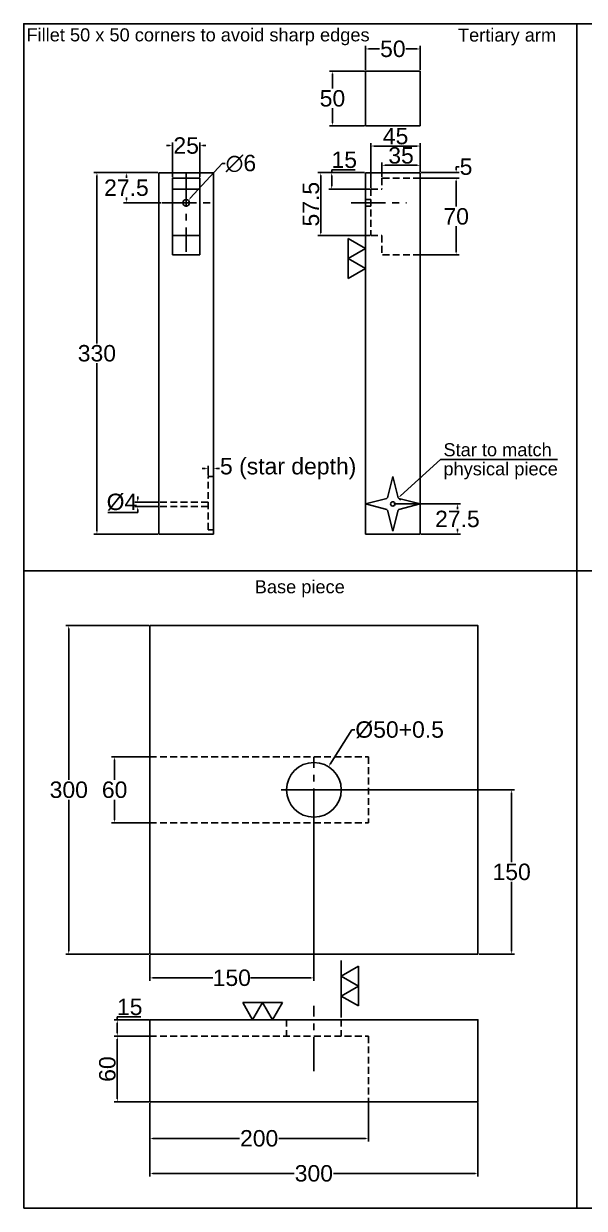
# Model space of a CAD drawing. Header units: millimetres. Extents: x 3953 to 5483, y 1281 to 2363.
# Drawn here: x 3953 to 4465, y 1281 to 2363 of the extents above; entities that cross this region are included whole.
import ezdxf

# ---------------------------------------------------------------- set-up
doc = ezdxf.new("R2010")
doc.units = ezdxf.units.MM
doc.header["$LTSCALE"] = 25
doc.header["$MEASUREMENT"] = 0
doc.header["$PDMODE"] = 3
doc.header["$PDSIZE"] = 0.05
doc.linetypes.add('CENTER', pattern=[2, 1.25, -0.25, 0.25, -0.25])
doc.linetypes.add('HIDDEN', pattern=[0.375, 0.25, -0.125])
doc.styles.get("Standard").update_dxf_attribs({"font": 'Arial.ttf'})
doc.dimstyles.get("Standard").update_dxf_attribs({"dimtxt": 0.08, "dimasz": 0.18, "dimexe": 0.18, "dimexo": 0.0625, "dimgap": 0.09, "dimtad": 0, "dimtih": 1, "dimtoh": 1, "dimdec": 4, "dimzin": 0, "dimdsep": 46, "dimtxsty": 'Standard', "dimcen": 0.09, "dimadec": 0, "dimazin": 0, "dimtfac": 1, "dimtdec": 4, "dimtofl": 0, "dimtmove": 0, "dimatfit": 3, "dimfxl": 1, "dimtolj": 1, "dimtzin": 0, "dimarcsym": 0})

# ---------------------------------------------------------------- blocks, each defined once
blk = doc.blocks.new('*D2')
at = {"color": 0, "lineweight": -2, "transparency": 16777216}
for p, q in [((4068.2, 1377.3), (4068.2, 1310.2)), ((4368.2, 1377.3), (4368.2, 1310.2)), ((4070.9, 1312.9), (4200.3, 1312.9)), ((4365.5, 1312.9), (4236.1, 1312.9))]:
    blk.add_line(p, q, dxfattribs=at)
at = {"color": 0, "transparency": 16777216}
for points in [[(4070.9, 1313.3), (4070.9, 1312.4), (4068.2, 1312.9)], [(4365.5, 1313.3), (4365.5, 1312.4), (4368.2, 1312.9)]]:
    blk.add_solid(points, dxfattribs=at)
at = {"layer": 'Defpoints', "color": 0, "transparency": 16777216}
for p in [(4068.2, 1378.2), (4368.2, 1378.2), (4368.2, 1312.9)]:
    blk.add_point(p, dxfattribs=at)
at = {"color": 0, "transparency": 16777216, "insert": (4218.2, 1312.9), "char_height": 15, "attachment_point": 5}
blk.add_mtext('\\A1;300', dxfattribs=at)
blk = doc.blocks.new('*D3')
at = {"color": 0, "lineweight": -2, "transparency": 16777216}
for p, q in [((4068.2, 1377.3), (4068.2, 1342.2)), ((4268.2, 1377.3), (4268.2, 1342.2)), ((4070.9, 1344.9), (4150.2, 1344.9)), ((4265.5, 1344.9), (4186.2, 1344.9))]:
    blk.add_line(p, q, dxfattribs=at)
at = {"color": 0, "transparency": 16777216}
for points in [[(4070.9, 1345.3), (4070.9, 1344.4), (4068.2, 1344.9)], [(4265.5, 1345.3), (4265.5, 1344.4), (4268.2, 1344.9)]]:
    blk.add_solid(points, dxfattribs=at)
at = {"layer": 'Defpoints', "color": 0, "transparency": 16777216}
for p in [(4068.2, 1378.2), (4268.2, 1378.2), (4068.2, 1344.9)]:
    blk.add_point(p, dxfattribs=at)
at = {"color": 0, "transparency": 16777216, "insert": (4168.2, 1344.9), "char_height": 15, "attachment_point": 5}
blk.add_mtext('\\A1;200', dxfattribs=at)
blk = doc.blocks.new('*D4')
at = {"color": 0, "lineweight": -2, "transparency": 16777216}
for p, q in [((4252.9, 1718), (4233, 1686.6)), ((4255.6, 1718), (4252.9, 1718)), ((4216.9, 1663.2), (4219.6, 1663.2)), ((4218.2, 1661.8), (4218.2, 1664.5))]:
    blk.add_line(p, q, dxfattribs=at)
at = {"color": 0, "transparency": 16777216}
blk.add_solid([(4232.7, 1686.8), (4233.4, 1686.4), (4231.6, 1684.3)], dxfattribs=at)
at = {"layer": 'Defpoints', "color": 0, "transparency": 16777216}
for p in [(4231.6, 1684.3), (4204.9, 1642.1)]:
    blk.add_point(p, dxfattribs=at)
at = {"color": 0, "transparency": 16777216, "insert": (4296.6, 1718), "char_height": 15, "attachment_point": 5}
blk.add_mtext('\\A1;%%C50+0.5', dxfattribs=at)
blk = doc.blocks.new('*D6')
at = {"color": 0, "lineweight": -2, "transparency": 16777216}
for p, q in [((4067.3, 1813.2), (3991.5, 1813.2)), ((3994.2, 1810.5), (3994.2, 1672.2)), ((3994.2, 1515.9), (3994.2, 1654.2)), ((4067.3, 1513.2), (3991.5, 1513.2))]:
    blk.add_line(p, q, dxfattribs=at)
at = {"color": 0, "transparency": 16777216}
for points in [[(3993.7, 1810.5), (3994.6, 1810.5), (3994.2, 1813.2)], [(3993.7, 1515.9), (3994.6, 1515.9), (3994.2, 1513.2)]]:
    blk.add_solid(points, dxfattribs=at)
at = {"layer": 'Defpoints', "color": 0, "transparency": 16777216}
for p in [(3994.2, 1813.2), (4068.2, 1813.2), (4068.2, 1513.2)]:
    blk.add_point(p, dxfattribs=at)
at = {"color": 0, "transparency": 16777216, "insert": (3994.2, 1663.2), "char_height": 15, "attachment_point": 5}
blk.add_mtext('\\A1;300', dxfattribs=at)
blk = doc.blocks.new('*D7')
at = {"color": 0, "lineweight": -2, "transparency": 16777216}
for p, q in [((4067.3, 1693.2), (4033.4, 1693.2)), ((4036.1, 1690.5), (4036.1, 1672.2)), ((4036.1, 1635.9), (4036.1, 1654.2)), ((4067.3, 1633.2), (4033.4, 1633.2))]:
    blk.add_line(p, q, dxfattribs=at)
at = {"color": 0, "transparency": 16777216}
for points in [[(4035.6, 1690.5), (4036.5, 1690.5), (4036.1, 1693.2)], [(4035.6, 1635.9), (4036.5, 1635.9), (4036.1, 1633.2)]]:
    blk.add_solid(points, dxfattribs=at)
at = {"layer": 'Defpoints', "color": 0, "transparency": 16777216}
for p in [(4036.1, 1693.2), (4068.2, 1693.2), (4068.2, 1633.2)]:
    blk.add_point(p, dxfattribs=at)
at = {"color": 0, "transparency": 16777216, "insert": (4036.1, 1663.2), "char_height": 15, "attachment_point": 5}
blk.add_mtext('\\A1;60', dxfattribs=at)
blk = doc.blocks.new('*D8')
at = {"color": 0, "lineweight": -2, "transparency": 16777216}
for p, q in [((4218.2, 1658.6), (4218.2, 1488.8)), ((4068.2, 1512.3), (4068.2, 1488.8)), ((4070.9, 1491.5), (4126, 1491.5)), ((4215.5, 1491.5), (4160.4, 1491.5))]:
    blk.add_line(p, q, dxfattribs=at)
at = {"color": 0, "transparency": 16777216}
for points in [[(4070.9, 1491.9), (4070.9, 1491), (4068.2, 1491.5)], [(4215.5, 1491.9), (4215.5, 1491), (4218.2, 1491.5)]]:
    blk.add_solid(points, dxfattribs=at)
at = {"layer": 'Defpoints', "color": 0, "transparency": 16777216}
for p in [(4218.2, 1659.5), (4068.2, 1513.2), (4068.2, 1491.5)]:
    blk.add_point(p, dxfattribs=at)
at = {"color": 0, "transparency": 16777216, "insert": (4143.2, 1491.5), "char_height": 15, "attachment_point": 5}
blk.add_mtext('\\A1;150', dxfattribs=at)
blk = doc.blocks.new('*D9')
at = {"color": 0, "lineweight": -2, "transparency": 16777216}
for p, q in [((4219.2, 1663.2), (4401.7, 1663.2)), ((4399, 1660.5), (4399, 1597.2)), ((4399, 1515.9), (4399, 1579.2)), ((4369.2, 1513.2), (4401.7, 1513.2))]:
    blk.add_line(p, q, dxfattribs=at)
at = {"color": 0, "transparency": 16777216}
for points in [[(4398.5, 1660.5), (4399.4, 1660.5), (4399, 1663.2)], [(4398.5, 1515.9), (4399.4, 1515.9), (4399, 1513.2)]]:
    blk.add_solid(points, dxfattribs=at)
at = {"layer": 'Defpoints', "color": 0, "transparency": 16777216}
for p in [(4218.2, 1663.2), (4368.2, 1513.2), (4399, 1513.2)]:
    blk.add_point(p, dxfattribs=at)
at = {"color": 0, "transparency": 16777216, "insert": (4399, 1588.2), "char_height": 15, "attachment_point": 5}
blk.add_mtext('\\A1;150', dxfattribs=at)
blk = doc.blocks.new('*U24')
for p, q in [((-5, 9.7), (0, -9.7)), ((0, -9.7), (5, 9.7))]:
    blk.add_line(p, q)
blk = doc.blocks.new('*U25')
at = {"color": 0, "linetype": 'ByBlock', "lineweight": -2, "transparency": 16777216}
for p, rotation in [((5485.3, 1740.8), 180), ((5470, 1725.5), 270), ((5500.6, 1725.5), 90)]:
    blk.add_blockref('*U24', p, dxfattribs=dict(at, rotation=rotation))
blk.add_blockref('*U24', (5485.3, 1710.2), dxfattribs=at)
blk = doc.blocks.new('*D33')
at = {"color": 0, "lineweight": -2, "transparency": 16777216}
for p, q in [((4075.5, 2226.8), (4017.2, 2226.8)), ((4019.9, 2224.1), (4019.9, 2070.8)), ((4019.9, 1899.5), (4019.9, 2052.8)), ((4075.5, 1896.8), (4017.2, 1896.8))]:
    blk.add_line(p, q, dxfattribs=at)
at = {"color": 0, "transparency": 16777216}
for points in [[(4019.5, 2224.1), (4020.4, 2224.1), (4019.9, 2226.8)], [(4019.5, 1899.5), (4020.4, 1899.5), (4019.9, 1896.8)]]:
    blk.add_solid(points, dxfattribs=at)
at = {"layer": 'Defpoints', "color": 0, "transparency": 16777216}
for p in [(4019.9, 2226.8), (4076.5, 2226.8), (4076.5, 1896.8)]:
    blk.add_point(p, dxfattribs=at)
at = {"color": 0, "transparency": 16777216, "insert": (4019.9, 2061.8), "char_height": 15, "attachment_point": 5}
blk.add_mtext('\\A1;330', dxfattribs=at)
blk = doc.blocks.new('*D34')
at = {"color": 0, "lineweight": -2, "transparency": 16777216}
for p, q in [((4316.3, 2221.8), (4351, 2221.8)), ((4348.3, 2219.1), (4348.3, 2195.8)), ((4348.3, 2154.5), (4348.3, 2177.8)), ((4316.3, 2151.8), (4351, 2151.8))]:
    blk.add_line(p, q, dxfattribs=at)
at = {"color": 0, "transparency": 16777216}
for points in [[(4347.8, 2219.1), (4348.7, 2219.1), (4348.3, 2221.8)], [(4347.8, 2154.5), (4348.7, 2154.5), (4348.3, 2151.8)]]:
    blk.add_solid(points, dxfattribs=at)
at = {"layer": 'Defpoints', "color": 0, "transparency": 16777216}
for p in [(4315.4, 2221.8), (4348.3, 2221.8), (4315.4, 2151.8)]:
    blk.add_point(p, dxfattribs=at)
at = {"color": 0, "transparency": 16777216, "insert": (4348.3, 2186.8), "char_height": 15, "attachment_point": 5}
blk.add_mtext('\\A1;70', dxfattribs=at)
blk = doc.blocks.new('*D35')
at = {"color": 0, "lineweight": -2, "transparency": 16777216}
for p, q in [((4348.3, 2229.5), (4348.3, 2232.2)), ((4348.3, 2232.2), (4351, 2232.2)), ((4316.3, 2226.8), (4351, 2226.8)), ((4348.3, 2219.1), (4348.3, 2216.4)), ((4349.2, 2221.8), (4351, 2221.8))]:
    blk.add_line(p, q, dxfattribs=at)
at = {"color": 0, "transparency": 16777216}
for points in [[(4347.8, 2229.5), (4348.7, 2229.5), (4348.3, 2226.8)], [(4347.8, 2219.1), (4348.7, 2219.1), (4348.3, 2221.8)]]:
    blk.add_solid(points, dxfattribs=at)
at = {"layer": 'Defpoints', "color": 0, "transparency": 16777216}
for p in [(4315.4, 2226.8), (4348.3, 2226.8), (4348.3, 2221.8)]:
    blk.add_point(p, dxfattribs=at)
at = {"color": 0, "transparency": 16777216, "insert": (4357.3, 2232.2), "char_height": 15, "attachment_point": 5}
blk.add_mtext('\\A1;5', dxfattribs=at)
blk = doc.blocks.new('*D37')
at = {"color": 0, "lineweight": -2, "transparency": 16777216}
for p, q in [((4086.3, 2251.5), (4083.6, 2251.5)), ((4089, 2222.7), (4089, 2254.2)), ((4114, 2222.7), (4114, 2254.2)), ((4116.7, 2251.5), (4119.4, 2251.5))]:
    blk.add_line(p, q, dxfattribs=at)
at = {"color": 0, "transparency": 16777216}
for points in [[(4086.3, 2252), (4086.3, 2251.1), (4089, 2251.5)], [(4116.7, 2252), (4116.7, 2251.1), (4114, 2251.5)]]:
    blk.add_solid(points, dxfattribs=at)
at = {"layer": 'Defpoints', "color": 0, "transparency": 16777216}
for p in [(4114, 2251.5), (4089, 2221.8), (4114, 2221.8)]:
    blk.add_point(p, dxfattribs=at)
at = {"color": 0, "transparency": 16777216, "insert": (4101.5, 2251.5), "char_height": 15, "attachment_point": 5}
blk.add_mtext('\\A1;25', dxfattribs=at)
blk = doc.blocks.new('*D38')
at = {"color": 0, "lineweight": -2, "transparency": 16777216}
for p, q in [((4121.5, 1950.2), (4121.5, 1959.2)), ((4126.5, 1950.2), (4126.5, 1959.2)), ((4118.8, 1956.5), (4116.1, 1956.5)), ((4129.2, 1956.5), (4131.9, 1956.5))]:
    blk.add_line(p, q, dxfattribs=at)
at = {"color": 0, "transparency": 16777216}
for points in [[(4118.8, 1957), (4118.8, 1956.1), (4121.5, 1956.5)], [(4129.2, 1957), (4129.2, 1956.1), (4126.5, 1956.5)]]:
    blk.add_solid(points, dxfattribs=at)
at = {"layer": 'Defpoints', "color": 0, "transparency": 16777216}
for p in [(4121.5, 1949.3), (4126.5, 1956.5), (4126.5, 1949.3)]:
    blk.add_point(p, dxfattribs=at)
at = {"color": 0, "transparency": 16777216, "insert": (4194.7, 1956.5), "char_height": 15, "width": 140.761, "attachment_point": 5}
blk.add_mtext('\\A1;5 (star depth)', dxfattribs=at)
blk = doc.blocks.new('*D39')
at = {"color": 0, "lineweight": -2, "transparency": 16777216}
for p, q in [((4291.3, 1924.3), (4352.1, 1924.3)), ((4349.4, 1921.6), (4349.4, 1919.5)), ((4316.3, 1896.8), (4352.1, 1896.8)), ((4349.4, 1899.5), (4349.4, 1901.5))]:
    blk.add_line(p, q, dxfattribs=at)
at = {"color": 0, "transparency": 16777216}
for points in [[(4348.9, 1921.6), (4349.8, 1921.6), (4349.4, 1924.3)], [(4348.9, 1899.5), (4349.8, 1899.5), (4349.4, 1896.8)]]:
    blk.add_solid(points, dxfattribs=at)
at = {"layer": 'Defpoints', "color": 0, "transparency": 16777216}
for p in [(4290.4, 1924.3), (4315.4, 1896.8), (4349.4, 1896.8)]:
    blk.add_point(p, dxfattribs=at)
at = {"color": 0, "transparency": 16777216, "insert": (4349.4, 1910.5), "char_height": 15, "attachment_point": 5}
blk.add_mtext('\\A1;27.5', dxfattribs=at)
blk = doc.blocks.new('*D41')
at = {"color": 0, "lineweight": -2, "transparency": 16777216}
for p, q in [((4265.4, 2320.6), (4265.4, 2342.5)), ((4268.1, 2339.8), (4278.3, 2339.8)), ((4312.7, 2339.8), (4302.4, 2339.8)), ((4315.4, 2320.6), (4315.4, 2342.5))]:
    blk.add_line(p, q, dxfattribs=at)
at = {"color": 0, "transparency": 16777216}
for points in [[(4268.1, 2340.2), (4268.1, 2339.3), (4265.4, 2339.8)], [(4312.7, 2340.2), (4312.7, 2339.3), (4315.4, 2339.8)]]:
    blk.add_solid(points, dxfattribs=at)
at = {"layer": 'Defpoints', "color": 0, "transparency": 16777216}
for p in [(4265.4, 2339.8), (4265.4, 2319.6), (4315.4, 2319.6)]:
    blk.add_point(p, dxfattribs=at)
at = {"color": 0, "transparency": 16777216, "insert": (4290.4, 2339.8), "char_height": 15, "attachment_point": 5}
blk.add_mtext('\\A1;50', dxfattribs=at)
blk = doc.blocks.new('*D42')
at = {"color": 0, "lineweight": -2, "transparency": 16777216}
for p, q in [((4264.4, 2319.6), (4232.5, 2319.6)), ((4235.2, 2316.9), (4235.2, 2303.6)), ((4235.2, 2272.3), (4235.2, 2285.6)), ((4264.4, 2269.6), (4232.5, 2269.6))]:
    blk.add_line(p, q, dxfattribs=at)
at = {"color": 0, "transparency": 16777216}
for points in [[(4234.7, 2316.9), (4235.6, 2316.9), (4235.2, 2319.6)], [(4234.7, 2272.3), (4235.6, 2272.3), (4235.2, 2269.6)]]:
    blk.add_solid(points, dxfattribs=at)
at = {"layer": 'Defpoints', "color": 0, "transparency": 16777216}
for p in [(4265.4, 2319.6), (4235.2, 2269.6), (4265.4, 2269.6)]:
    blk.add_point(p, dxfattribs=at)
at = {"color": 0, "transparency": 16777216, "insert": (4235.2, 2294.6), "char_height": 15, "attachment_point": 5}
blk.add_mtext('\\A1;50', dxfattribs=at)
blk = doc.blocks.new('*D43')
at = {"color": 0, "lineweight": -2, "transparency": 16777216}
for p, q in [((4134.4, 2235.1), (4105.3, 2203.5)), ((4137.1, 2235.1), (4134.4, 2235.1)), ((4100.1, 2199.3), (4102.8, 2199.3)), ((4101.5, 2197.9), (4101.5, 2200.6))]:
    blk.add_line(p, q, dxfattribs=at)
at = {"color": 0, "transparency": 16777216}
blk.add_solid([(4105, 2203.8), (4105.7, 2203.2), (4103.5, 2201.5)], dxfattribs=at)
at = {"layer": 'Defpoints', "color": 0, "transparency": 16777216}
for p in [(4099.4, 2197.1), (4103.5, 2201.5)]:
    blk.add_point(p, dxfattribs=at)
at = {"color": 0, "transparency": 16777216, "insert": (4151.5, 2235.1), "char_height": 15, "attachment_point": 5}
blk.add_mtext('\\A1;∅6', dxfattribs=at)
blk = doc.blocks.new('*D45')
at = {"color": 0, "lineweight": -2, "transparency": 16777216}
for p, q in [((4067.3, 1453.2), (4035.8, 1453.2)), ((4038.5, 1453.2), (4038.5, 1455.9)), ((4038.5, 1455.9), (4060, 1455.9)), ((4038.5, 1440.9), (4038.5, 1450.5)), ((4067.3, 1438.2), (4035.8, 1438.2))]:
    blk.add_line(p, q, dxfattribs=at)
at = {"color": 0, "transparency": 16777216}
for points in [[(4038.1, 1450.5), (4039, 1450.5), (4038.5, 1453.2)], [(4038.1, 1440.9), (4039, 1440.9), (4038.5, 1438.2)]]:
    blk.add_solid(points, dxfattribs=at)
at = {"layer": 'Defpoints', "color": 0, "transparency": 16777216}
for p in [(4038.5, 1453.2), (4068.2, 1453.2), (4068.2, 1438.2)]:
    blk.add_point(p, dxfattribs=at)
at = {"color": 0, "transparency": 16777216, "insert": (4049.9, 1464.9), "char_height": 15, "attachment_point": 5}
blk.add_mtext('\\A1;15', dxfattribs=at)
blk = doc.blocks.new('*D46')
at = {"color": 0, "lineweight": -2, "transparency": 16777216}
for p, q in [((4038.5, 1380.9), (4038.5, 1435.5)), ((4039.4, 1438.2), (4041.2, 1438.2)), ((4067.3, 1378.2), (4035.8, 1378.2))]:
    blk.add_line(p, q, dxfattribs=at)
at = {"color": 0, "transparency": 16777216}
for points in [[(4038.1, 1435.5), (4039, 1435.5), (4038.5, 1438.2)], [(4038.1, 1380.9), (4039, 1380.9), (4038.5, 1378.2)]]:
    blk.add_solid(points, dxfattribs=at)
at = {"layer": 'Defpoints', "color": 0, "transparency": 16777216}
for p in [(4038.5, 1438.2), (4038.5, 1438.2), (4068.2, 1378.2)]:
    blk.add_point(p, dxfattribs=at)
at = {"color": 0, "transparency": 16777216, "insert": (4029.5, 1408.2), "char_height": 15, "attachment_point": 5, "rotation": 90}
blk.add_mtext('\\A1;60', dxfattribs=at)
blk = doc.blocks.new('*D48')
at = {"color": 0, "lineweight": -2, "transparency": 16777216}
for p, q in [((4075.5, 1925.8), (4054.5, 1925.8)), ((4057.2, 1928.5), (4057.2, 1931.2)), ((4057.2, 1916.4), (4029.8, 1916.4)), ((4075.5, 1921.8), (4054.5, 1921.8)), ((4057.2, 1919.1), (4057.2, 1916.4))]:
    blk.add_line(p, q, dxfattribs=at)
at = {"color": 0, "transparency": 16777216}
for points in [[(4056.8, 1928.5), (4057.7, 1928.5), (4057.2, 1925.8)], [(4056.8, 1919.1), (4057.7, 1919.1), (4057.2, 1921.8)]]:
    blk.add_solid(points, dxfattribs=at)
at = {"layer": 'Defpoints', "color": 0, "transparency": 16777216}
for p in [(4076.5, 1925.8), (4057.2, 1921.8), (4076.5, 1921.8)]:
    blk.add_point(p, dxfattribs=at)
at = {"color": 0, "transparency": 16777216, "insert": (4042.8, 1925.9), "char_height": 15, "attachment_point": 5}
blk.add_mtext('\\A1;%%C4', dxfattribs=at)
blk = doc.blocks.new('*D49')
at = {"color": 0, "lineweight": -2, "transparency": 16777216}
for p, q in [((4075.5, 2226.8), (4044.2, 2226.8)), ((4046.9, 2224.1), (4046.9, 2222)), ((4078.7, 2199.3), (4044.2, 2199.3)), ((4046.9, 2202), (4046.9, 2204))]:
    blk.add_line(p, q, dxfattribs=at)
at = {"color": 0, "transparency": 16777216}
for points in [[(4046.4, 2224.1), (4047.3, 2224.1), (4046.9, 2226.8)], [(4046.4, 2202), (4047.3, 2202), (4046.9, 2199.3)]]:
    blk.add_solid(points, dxfattribs=at)
at = {"layer": 'Defpoints', "color": 0, "transparency": 16777216}
for p in [(4046.9, 2226.8), (4076.5, 2226.8), (4079.6, 2199.3)]:
    blk.add_point(p, dxfattribs=at)
at = {"color": 0, "transparency": 16777216, "insert": (4046.9, 2213), "char_height": 15, "attachment_point": 5}
blk.add_mtext('\\A1;27.5', dxfattribs=at)
blk = doc.blocks.new('*D60')
at = {"color": 0, "lineweight": -2, "transparency": 16777216}
for p, q in [((4280.4, 2222.7), (4280.4, 2236.2)), ((4283.1, 2233.5), (4312.7, 2233.5)), ((4315.4, 2227.7), (4315.4, 2236.2))]:
    blk.add_line(p, q, dxfattribs=at)
at = {"color": 0, "transparency": 16777216}
for points in [[(4283.1, 2234), (4283.1, 2233.1), (4280.4, 2233.5)], [(4312.7, 2234), (4312.7, 2233.1), (4315.4, 2233.5)]]:
    blk.add_solid(points, dxfattribs=at)
at = {"layer": 'Defpoints', "color": 0, "transparency": 16777216}
for p in [(4315.4, 2233.5), (4280.4, 2221.8), (4315.4, 2226.8)]:
    blk.add_point(p, dxfattribs=at)
at = {"color": 0, "transparency": 16777216, "insert": (4297.9, 2242.5), "char_height": 15, "attachment_point": 5}
blk.add_mtext('\\A1;35', dxfattribs=at)
blk = doc.blocks.new('*D61')
at = {"color": 0, "lineweight": -2, "transparency": 16777216}
for p, q in [((4270.4, 2212.7), (4270.4, 2253.8)), ((4273.1, 2251.1), (4312.7, 2251.1)), ((4315.4, 2227.7), (4315.4, 2253.8))]:
    blk.add_line(p, q, dxfattribs=at)
at = {"color": 0, "transparency": 16777216}
for points in [[(4273.1, 2251.6), (4273.1, 2250.7), (4270.4, 2251.1)], [(4312.7, 2251.6), (4312.7, 2250.7), (4315.4, 2251.1)]]:
    blk.add_solid(points, dxfattribs=at)
at = {"layer": 'Defpoints', "color": 0, "transparency": 16777216}
for p in [(4315.4, 2251.1), (4315.4, 2226.8), (4270.4, 2211.8)]:
    blk.add_point(p, dxfattribs=at)
at = {"color": 0, "transparency": 16777216, "insert": (4292.9, 2260.1), "char_height": 15, "attachment_point": 5}
blk.add_mtext('\\A1;45', dxfattribs=at)
blk = doc.blocks.new('*D62')
at = {"color": 0, "lineweight": -2, "transparency": 16777216}
for p, q in [((4234.5, 2226.8), (4234.5, 2229.5)), ((4234.5, 2229.5), (4256.1, 2229.5)), ((4264.4, 2226.8), (4231.8, 2226.8)), ((4234.5, 2214.5), (4234.5, 2224.1)), ((4269.4, 2211.8), (4231.8, 2211.8))]:
    blk.add_line(p, q, dxfattribs=at)
at = {"color": 0, "transparency": 16777216}
for points in [[(4234.1, 2224.1), (4235, 2224.1), (4234.5, 2226.8)], [(4234.1, 2214.5), (4235, 2214.5), (4234.5, 2211.8)]]:
    blk.add_solid(points, dxfattribs=at)
at = {"layer": 'Defpoints', "color": 0, "transparency": 16777216}
for p in [(4234.5, 2226.8), (4265.4, 2226.8), (4270.4, 2211.8)]:
    blk.add_point(p, dxfattribs=at)
at = {"color": 0, "transparency": 16777216, "insert": (4246, 2238.5), "char_height": 15, "attachment_point": 5}
blk.add_mtext('\\A1;15', dxfattribs=at)
blk = doc.blocks.new('*D63')
at = {"color": 0, "lineweight": -2, "transparency": 16777216}
for p, q in [((4264.4, 2226.8), (4221.8, 2226.8)), ((4224.5, 2172), (4224.5, 2224.1)), ((4269.4, 2169.3), (4221.8, 2169.3))]:
    blk.add_line(p, q, dxfattribs=at)
at = {"color": 0, "transparency": 16777216}
for points in [[(4224.1, 2224.1), (4225, 2224.1), (4224.5, 2226.8)], [(4224.1, 2172), (4225, 2172), (4224.5, 2169.3)]]:
    blk.add_solid(points, dxfattribs=at)
at = {"layer": 'Defpoints', "color": 0, "transparency": 16777216}
for p in [(4224.5, 2226.8), (4265.4, 2226.8), (4270.4, 2169.3)]:
    blk.add_point(p, dxfattribs=at)
at = {"color": 0, "transparency": 16777216, "insert": (4215.6, 2198), "char_height": 15, "attachment_point": 5, "rotation": 90}
blk.add_mtext('\\A1;57.5', dxfattribs=at)

msp = doc.modelspace()

# ---------------------------------------------------------------- linework, layer by layer
for p, q in [((4458.5, 2362.83819), (4458.5, 1281.05128)), ((4076.46266, 1919.10041), (4076.46266, 2226.78222)), ((4076.46266, 2226.78222), (4126.46266, 2226.78222)), ((4126.46266, 2226.78222), (4076.46266, 2226.78222)), ((4088.96266, 2221.78222), (4113.96266, 2221.78222)), ((4088.96266, 2221.78222), (4088.96266, 2151.78222)), ((4101.46266, 2226.60041), (4101.46266, 2226.60041)), ((4111.46266, 2226.78222), (4120.96266, 2226.78222)), ((4113.96266, 2221.78222), (4113.96266, 2151.78222)), ((4126.46266, 1896.78222), (4126.46266, 2226.78222)), ((4265.35941, 1919.10041), (4265.35941, 2226.78222)), ((4265.35941, 2226.78222), (4315.35941, 2226.78222)), ((4300.35941, 2226.78222), (4270.35941, 2226.78222)), ((4300.35941, 2226.78222), (4309.85941, 2226.78222)), ((4315.35941, 1896.78222), (4315.35941, 2226.78222)), ((4113.96266, 2211.78222), (4088.96266, 2211.78222)), ((4113.96266, 2169.28222), (4088.96266, 2169.28222)), ((4088.96266, 2151.78222), (4113.96266, 2151.78222)), ((4297.38767, 1931.66392), (4333.93837, 1964.90873)), ((4333.93837, 1964.90873), (4441.02511, 1964.90873)), ((4296.02608, 1929.21326), (4297.40936, 1927.8456)), ((4076.46266, 1896.78222), (4076.46266, 1919.10041)), ((4265.35941, 1896.78222), (4265.35941, 1919.10041)), ((4126.46266, 1896.78222), (4076.46266, 1896.78222)), ((4315.35941, 1896.78222), (4265.35941, 1896.78222)), ((3952.97687, 1863.25), (5482.77653, 1863.25)), ((4216.87305, 1663.19159), (4219.57305, 1663.19159)), ((4218.22305, 1661.84159), (4218.22305, 1664.54159)), ((4243.22305, 1455.22517), (4243.22305, 1507.26204)), ((4068.22305, 1453.22517), (4068.22305, 1438.22517))]:
    msp.add_line(p, q)
at = {"linetype": 'CENTER'}
for p, q in [((4101.46266, 2226.78222), (4101.46266, 2154.62088)), ((4079.62467, 2199.28222), (4124.19077, 2199.28222)), ((4252.31694, 2199.28222), (4302.77985, 2199.28222)), ((4218.22305, 1633.29405), (4218.22305, 1693.08914)), ((4188.32551, 1663.19159), (4248.1206, 1663.19159)), ((4218.22305, 1406.20775), (4218.22305, 1466.00284))]:
    msp.add_line(p, q, dxfattribs=at)
at = {"linetype": 'HIDDEN'}
for p, q in [((4280.35941, 2221.78222), (4280.35941, 2211.78222)), ((4315.35941, 2221.78222), (4280.35941, 2221.78222)), ((4270.35941, 2211.78222), (4270.35941, 2169.28222)), ((4270.35941, 2211.78222), (4280.35941, 2211.78222)), ((4265.35941, 2202.28222), (4270.35941, 2202.28222)), ((4265.35941, 2196.28222), (4270.35941, 2196.28222)), ((4270.35941, 2169.28222), (4280.35941, 2169.28222)), ((4280.35941, 2169.28222), (4280.35941, 2151.78222)), ((4315.35941, 2151.78222), (4280.35941, 2151.78222)), ((4315.35941, 2151.78222), (4280.35941, 2151.78222)), ((4126.46266, 1949.28222), (4121.46266, 1949.28222)), ((4121.46266, 1900.77692), (4121.46266, 1949.28222)), ((4121.46266, 1925.84015), (4076.46266, 1925.84015)), ((4121.46266, 1921.84015), (4076.46266, 1921.84015)), ((4126.46266, 1900.77692), (4121.46266, 1900.77692)), ((4068.22305, 1693.19159), (4268.22305, 1693.19159)), ((4268.22305, 1693.19159), (4268.22305, 1633.19159)), ((4068.22305, 1633.19159), (4268.22305, 1633.19159)), ((4193.22305, 1453.22517), (4193.22305, 1438.22517)), ((4243.22305, 1453.22517), (4243.22305, 1438.22517)), ((4068.22305, 1438.22517), (4268.22305, 1438.22517)), ((4268.22305, 1438.22517), (4268.22305, 1378.22517))]:
    msp.add_line(p, q, dxfattribs=at)
at = {"color": 7}
for p, q in [((4249.5761, 2166.53917), (4249.62596, 2148.34296)), ((4265.35941, 2157.42667), (4249.5761, 2166.53917)), ((4265.35941, 2157.42667), (4249.62596, 2148.34296)), ((4249.62596, 2148.34296), (4249.67582, 2130.14674)), ((4265.40927, 2139.23046), (4249.62596, 2148.34296)), ((4265.40927, 2139.23046), (4249.67582, 2130.14674)), ((4243.17319, 1493.11732), (4258.90664, 1502.20103)), ((4243.17319, 1493.11732), (4258.95651, 1484.00482)), ((4258.95651, 1484.00482), (4258.90664, 1502.20103)), ((4243.22305, 1474.92111), (4258.95651, 1484.00482)), ((4259.00637, 1465.80861), (4258.95651, 1484.00482)), ((4243.22305, 1474.92111), (4259.00637, 1465.80861)), ((4171.38775, 1469.00848), (4153.19154, 1468.95862)), ((4162.27525, 1453.22517), (4153.19154, 1468.95862)), ((4162.27525, 1453.22517), (4171.38775, 1469.00848)), ((4189.58396, 1469.05835), (4171.38775, 1469.00848)), ((4180.47146, 1453.27503), (4171.38775, 1469.00848)), ((4180.47146, 1453.27503), (4189.58396, 1469.05835))]:
    msp.add_line(p, q, dxfattribs=at)
for points in [[(3952.97687, 1281.05128), (5482.77653, 1281.05128), (5482.77653, 2362.83819), (3952.97687, 2362.83819)], [(4265.35941, 2269.61637), (4315.35941, 2269.61637), (4315.35941, 2319.61637), (4265.35941, 2319.61637)], [(4068.22305, 1513.19159), (4368.22305, 1513.19159), (4368.22305, 1813.19159), (4068.22305, 1813.19159)], [(4068.22305, 1378.22517), (4368.22305, 1378.22517), (4368.22305, 1453.22517), (4068.22305, 1453.22517)]]:
    msp.add_lwpolyline(points, close=True)
for centre, radius in [((4101.46266, 2199.28222), 3), ((4290.35941, 1924.28222), 2), ((4218.22305, 1663.19159), 25)]:
    msp.add_circle(centre, radius)
for start, end in [(131.8103149, 138.1896851), (41.8103149, 48.1896851), (221.8103149, 228.1896851), (311.8103149, 318.1896851)]:
    msp.add_arc((4290.35941, 1924.28222), 7.5, start, end)
msp.add_solid([(4297.06767, 1931.9803), (4297.70767, 1931.34753), (4295.48936, 1929.74391)])

# ---------------------------------------------------------------- block references
msp.add_blockref('*U25', (-1194.89553, 198.78222))

# ---------------------------------------------------------------- texts
for s, p in [('Fillet 50 x 50 corners to avoid sharp edges', (3955.52188, 2346.69658)), ('Tertiary arm', (4349.924, 2346.52876)), ('Star to match', (4336.63417, 1967.83736)), ('physical piece', (4336.63417, 1950.3813)), ('Base piece ', (4164.14974, 1842.67787))]:
    msp.add_text(s, height=11.9161137).set_placement(p)

# ---------------------------------------------------------------- dimensions: what is measured, and where the dimension line sits
for base, p1, p2, override, picture, middle in [((4265.35941, 2339.77149), (4315.35941, 2319.61637), (4265.35941, 2319.61637), {"dimscale": 15, "dimtxt": 1, "dimzin": 15}, '*D41', (4290.35941, 2339.77149)), ((4113.96266, 2251.5217), (4088.96266, 2221.78222), (4113.96266, 2221.78222), {"dimscale": 15, "dimtxt": 1, "dimzin": 15}, '*D37', (4101.46266, 2251.5217)), ((4315.35941, 2251.11051), (4270.35941, 2211.78222), (4315.35941, 2226.78222), {"dimscale": 15, "dimtxt": 1, "dimtad": 1, "dimtih": 0, "dimzin": 15}, '*D61', (4292.85941, 2260.08841)), ((4315.35941, 2233.50365), (4280.35941, 2221.78222), (4315.35941, 2226.78222), {"dimscale": 15, "dimtxt": 1, "dimtad": 1, "dimtih": 0, "dimzin": 15}, '*D60', (4297.85941, 2242.51736)), ((4068.22305, 1491.48361), (4218.22305, 1659.54159), (4068.22305, 1513.19159), {"dimscale": 15, "dimtxt": 1, "dimzin": 15}, '*D8', (4143.22305, 1491.48361)), ((4368.22305, 1312.88941), (4068.22305, 1378.22517), (4368.22305, 1378.22517), {"dimscale": 15, "dimtxt": 1, "dimzin": 15}, '*D2', (4218.22305, 1312.88941)), ((4068.22305, 1344.89677), (4268.22305, 1378.22517), (4068.22305, 1378.22517), {"dimscale": 15, "dimtxt": 1, "dimzin": 15}, '*D3', (4168.22305, 1344.89677))]:
    dim = msp.add_linear_dim(base=base, p1=p1, p2=p2, dimstyle='Standard', override=override)
    dim.commit()
    dim.dimension.update_dxf_attribs({"geometry": picture, "text_midpoint": middle})
for base, p1, p2, override, picture, middle in [((4235.1751, 2269.61637), (4265.35941, 2319.61637), (4265.35941, 2269.61637), {"dimscale": 15, "dimtxt": 1, "dimzin": 15}, '*D42', (4235.1751, 2294.61637)), ((4234.53174, 2226.78222), (4270.35941, 2211.78222), (4265.35941, 2226.78222), {"dimscale": 15, "dimtxt": 1, "dimtad": 1, "dimtih": 0, "dimzin": 15}, '*D62', (4245.97554, 2238.49082)), ((4348.27972, 2226.78222), (4348.27972, 2221.78222), (4315.35941, 2226.78222), {"dimscale": 15, "dimtxt": 1, "dimzin": 15}, '*D35', (4357.30243, 2232.18222)), ((4019.93126, 2226.78222), (4076.46266, 1896.78222), (4076.46266, 2226.78222), {"dimscale": 15, "dimtxt": 1, "dimzin": 15}, '*D33', (4019.93126, 2061.78222)), ((4046.86628, 2226.78222), (4079.62467, 2199.28222), (4076.46266, 2226.78222), {"dimscale": 15, "dimtxt": 1, "dimzin": 15}, '*D49', (4046.86628, 2213.03222)), ((4224.54475, 2226.78222), (4270.35941, 2169.28222), (4265.35941, 2226.78222), {"dimscale": 15, "dimtxt": 1, "dimtad": 1, "dimtih": 0, "dimzin": 15}, '*D63', (4215.56685, 2198.03222)), ((4348.27972, 2221.78222), (4315.35941, 2151.78222), (4315.35941, 2221.78222), {"dimscale": 15, "dimtxt": 1, "dimzin": 15}, '*D34', (4348.27972, 2186.78222)), ((4349.35363, 1896.78222), (4290.35941, 1924.28222), (4315.35941, 1896.78222), {"dimscale": 15, "dimtxt": 1, "dimzin": 15}, '*D39', (4349.35363, 1910.53222)), ((3994.15621, 1813.19159), (4068.22305, 1513.19159), (4068.22305, 1813.19159), {"dimscale": 15, "dimtxt": 1, "dimzin": 15}, '*D6', (3994.15621, 1663.19159)), ((4036.06686, 1693.19159), (4068.22305, 1633.19159), (4068.22305, 1693.19159), {"dimscale": 15, "dimtxt": 1, "dimzin": 15}, '*D7', (4036.06686, 1663.19159)), ((4398.95001, 1513.19159), (4218.22305, 1663.19159), (4368.22305, 1513.19159), {"dimscale": 15, "dimtxt": 1, "dimzin": 15}, '*D9', (4398.95001, 1588.19159)), ((4038.50525, 1453.22517), (4068.22305, 1438.22517), (4068.22305, 1453.22517), {"dimscale": 15, "dimtxt": 1, "dimtad": 1, "dimtih": 0, "dimzin": 15}, '*D45', (4049.94904, 1464.93377)), ((4038.50525, 1438.22517), (4068.22305, 1378.22517), (4038.50525, 1438.22517), {"dimscale": 15, "dimtxt": 1, "dimtad": 1, "dimtih": 0, "dimzin": 15}, '*D46', (4029.49666, 1408.22517))]:
    dim = msp.add_linear_dim(base=base, p1=p1, p2=p2, angle=90, dimstyle='Standard', override=override)
    dim.commit()
    dim.dimension.update_dxf_attribs({"geometry": picture, "text_midpoint": middle})
dim = msp.add_diameter_dim_2p(p1=(4099.43128, 2197.07462), p2=(4103.49404, 2201.48982), dimstyle='Standard', override={"dimscale": 15, "dimtxt": 1, "dimzin": 15})
dim.commit()
dim.dimension.update_dxf_attribs({"geometry": '*D43', "text_midpoint": (4151.50008, 2235.05381), "dimtype": 163})
dim = msp.add_linear_dim(base=(4126.46266, 1956.55), p1=(4121.46266, 1949.28222), p2=(4126.46266, 1949.28222), text='<> (star depth)', dimstyle='Standard', override={"dimscale": 15, "dimtxt": 1, "dimzin": 15})
dim.commit()
dim.dimension.update_dxf_attribs({"geometry": '*D38', "text_midpoint": (4194.71164, 1956.55)})
dim = msp.add_linear_dim(base=(4057.22911, 1921.84015), p1=(4076.46266, 1925.84015), p2=(4076.46266, 1921.84015), angle=90, text='%%C<>', dimstyle='Standard', override={"dimscale": 15, "dimtxt": 1, "dimtad": 1, "dimtih": 0, "dimzin": 15})
dim.commit()
dim.dimension.update_dxf_attribs({"geometry": '*D48', "text_midpoint": (4042.8334, 1925.86825)})
dim = msp.add_diameter_dim_2p(p1=(4204.85565, 1642.06549), p2=(4231.59046, 1684.3177), text='%%C50+0.5', dimstyle='Standard', override={"dimscale": 15, "dimtxt": 1, "dimzin": 15})
dim.commit()
dim.dimension.update_dxf_attribs({"geometry": '*D4', "text_midpoint": (4296.60235, 1718.00954), "dimtype": 163})

doc.saveas('drawing.dxf')
